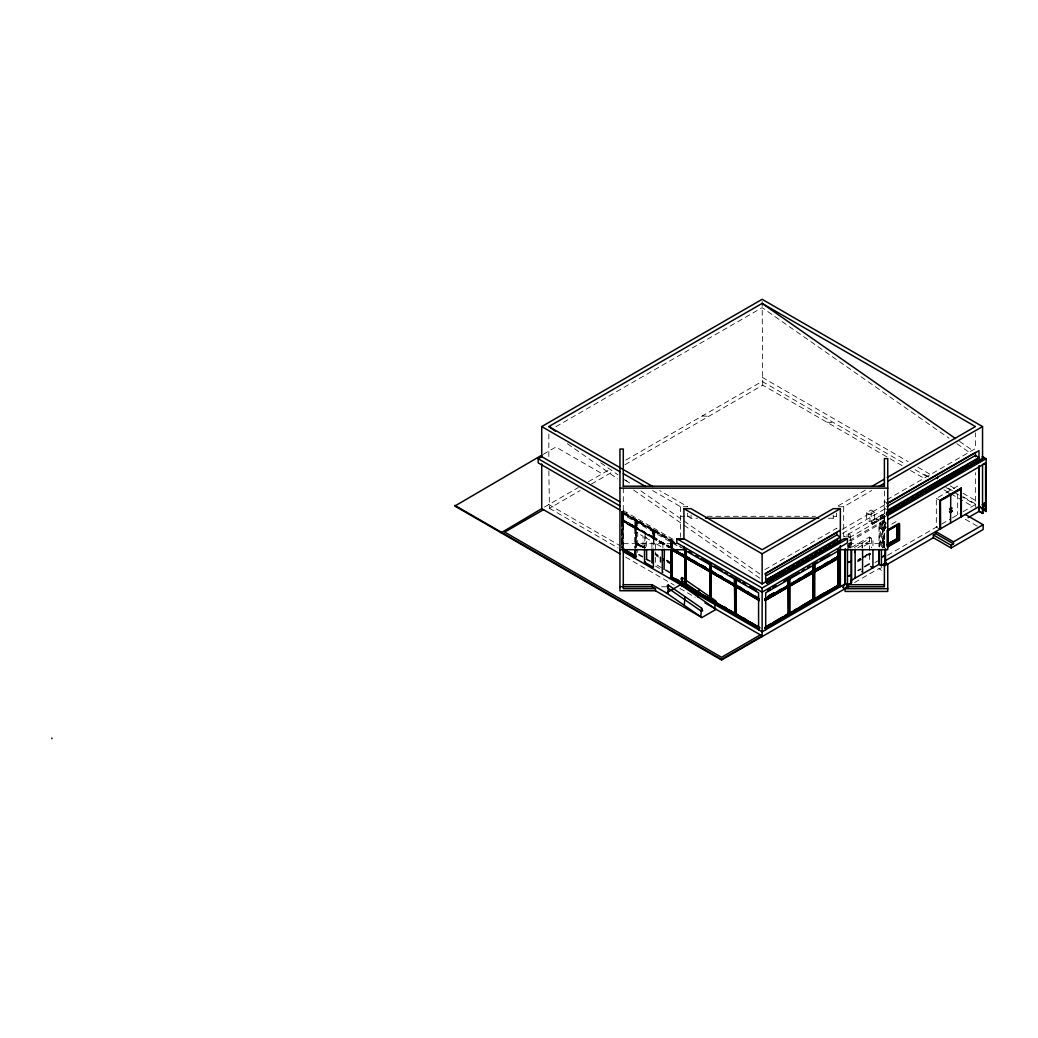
<?xml version="1.0" encoding="UTF-8"?>
<svg xmlns="http://www.w3.org/2000/svg" width="1038" height="1038" viewBox="0 0 1038 1038"><rect width="100%" height="100%" fill="white"/><g stroke="black" fill="none" stroke-linecap="round" stroke-linejoin="round"><path stroke-width="0.75" stroke-dasharray="5 3.75" d="M635.749 547.402L635.827 520.012L622.774 512.577L622.528 521.413M635.567 527.33L634.802 528.485M635.58 521.193L637.371 520.168L636.748 521.413M671.378 546.974L670.353 547.584L670.224 540.149L671.119 539.643L670.613 540.824L672.014 540.162L671.962 548.233M672.507 541.745L672.922 540.681L622.216 511.449M884.285 542.134C878.537 539.059 887.685 542.108 882.378 543.185M882.378 529.497L884.285 528.394L882.196 526.889M879.861 528.173L882.469 529.497L884.285 528.044M896.041 521.66L882.469 529.497L880.276 528.29M642.237 547.519L644.014 546.663M642.717 547.506L644.196 547.117M645.065 547.493L644.222 547.48M655.238 554.344L655.432 553.63L655.238 554.344L658.455 556.173M870.363 554.448L869.481 553.189L870.363 554.448L865.095 557.484M634.906 527.019L634.932 520.531M653.317 536.88L652.694 537.074M637.41 543.237L636.722 544.522L637.41 543.237L645.389 547.766M655.393 554.253L657.988 555.745M634.919 520.687L636.463 521.582M634.906 528.926L637.371 528.368C636.203 527.33 636.904 523.256 636.32 521.154L653.603 530.587M652.681 530.976L654.368 531.767M670.457 541.239L672.624 541.577M653.226 538.398L621.49 520.077L621.528 512.162L635.477 520.22M622.774 512.577L622.203 519.766M636.761 521.115L653.603 530.275L653.486 538.553L668.926 547.428M654.654 538.034L654.848 531.002L654.381 538.359M671.365 546.961L672.663 547.701L672.624 541.265L672.287 548.064M634.75 526.928L634.789 528.666M652.565 537.152L652.461 538.099L654.238 537.074M635.451 527.239L622.099 519.402L635.827 526.772L622.865 519.285M622.541 513.122L621.528 513.044M622.541 521.336L622.372 521.504M636.761 521.336L636.32 521.478M636.761 527.46L635.464 526.668M654.537 537.723L653.123 536.906M622.735 513.006L623.15 511.955L621.36 512.98M652.928 530.444L653.343 529.38L652.565 530.716M654.731 531.482L655.147 530.431L653.356 531.456M882.534 518.39L880.938 517.754L880.899 515.691L880.678 517.975L880.821 516.081M880.977 517.793L882.209 518.546M876.5 518.468L876.215 519.298L878.005 519.714M886.309 516.016L872.439 524.359L871.232 523.671L885.388 515.51L872.997 522.97L872.893 524.151L871.622 523.373L872.932 524.164L871.92 521.141M871.959 523.217L871.79 521.517M876.37 518.831L878.226 520.103L876.513 519.104M885.077 513.239L871.167 521.595L871.219 523.645M555.862 426.722L762.139 307.637L948.94 438.153M543.25 454.333L555.875 447.041L602.17 473.769M544.483 507.076L578.309 487.536M588.429 481.697L610.513 468.955M625.797 460.119L762.139 381.413L905.46 464.155M548.843 470.876L549.439 508.322L580.19 490.559M591.375 484.097L613.743 471.187M624.928 464.739L762.735 385.176L902.139 465.66M621.126 512.084L623.501 510.709L623.501 547.649M622.099 512.227L635.347 519.571L635.451 548.142M626.848 512.642L623.293 514.692L680.578 547.766M621.36 519.104L622.242 518.598M621.126 520.285L623.501 518.922M623.06 520.155L621.36 521.193M635.347 519.571L635.087 548.077M634.802 520.285L635.567 519.117L634.789 520.453M653.252 530.483L635.204 520.531L636.463 519.636L636.385 547.753M635.087 520.765L622.009 512.915M634.802 527.057L635.554 526.616M634.711 527.979L636.463 526.811M635.087 528.978L635.827 528.537M622.216 547.35L622.891 547.701M652.85 530.703L654.238 529.899L654.096 538.19M652.85 531.028L636.009 520.817L636.009 528.121L652.993 537.918L652.837 530.379L652.578 537.321M654.096 531.417L654.264 539.15L655.147 537.892M654.848 531.313L654.238 531.832M652.85 537.476L653.123 530.548M653.123 537.126L637.073 527.499L635.087 528.653L622.009 521.128M653.356 538.618L654.848 537.762L670.898 547.389M670.289 540.798L670.626 547.74M670.626 541.291L671.378 540.85L676.646 544.133L671.56 541.343L671.56 548.051M671.871 540.967L674.739 542.303M671.132 541.719L672.922 540.681L622.164 511.475M865.277 490.157L836.589 506.726L843.699 506.726L871.764 490.52M828.389 518.234L833.242 518.234L836.589 516.301L836.589 513.109M764.902 569.641L836.797 528.147L836.797 531.041M886.997 499.654L975.435 448.585L975.435 432.859M874.71 512.084L869.974 514.809L869.974 521.66L866.419 519.61L866.419 512.759L871.154 510.021L874.71 512.084L874.71 518.922L871.154 516.872L871.154 510.021M842.181 529.38L884.194 505.13M842.584 533.363L886.361 508.088M843.699 506.726L843.699 536.828L884.389 513.33M848.487 537.165L848.487 533.921L850.291 534.959L848.487 535.997L846.684 534.959M884.233 547.428L884.233 515.367L882.43 516.405L880.626 515.367L880.626 547.428M849.318 537.684L884.389 517.43M849.24 540.474L884.389 520.168M884.389 521.543L850.81 540.928L850.81 536.828L843.699 536.828M879.264 546.818L879.264 523.126L881.405 524.359L885.077 522.244L885.077 528.563M849.499 543.056L851.601 541.836L851.601 548.155M885.544 528.563L885.544 522.244L881.405 524.631L879.03 523.269L879.03 546.948M884.389 524.281L886.634 522.983M851.601 547.311L869.377 537.048L872.932 539.098L872.932 547.091M939.883 529.185L936.328 527.135L936.328 498.396L957.659 486.082L961.214 488.132M854.352 547.428L870.856 537.905M857.894 547.792L872.932 539.098M864.057 546.118L869.987 542.705L869.377 542.355M879.9 542.225C880.198 541.628 879.926 542.005 882.469 542.835L884.285 541.732M857.998 559.819L860.593 558.327M865.588 555.434L869.481 553.189M858.154 559.91L860.8 558.288M863.11 556.952L869.688 553.15L869.688 554.058L869.623 553.28M857.998 560.533L860.593 559.041M865.588 556.16L869.481 553.916M857.531 560.961L860.8 559.184M862.461 558.107L870.363 553.539M857.531 561.856L861.475 559.573M874.956 562.557L877.746 560.948M887.516 555.317L940.324 524.826M941.661 524.047L950.99 518.663M952.326 517.897L961.759 512.448M963.134 511.656L975.435 504.559L975.435 472.627M854.65 582.5L879.03 568.422L881.405 570.472L881.405 567.28M879.03 569.109L881.82 567.501M882.378 542.835L879.861 541.862M621.49 519.182L671.119 547.856L671.132 540.681M621.49 521.271L622.19 521.582M653.486 530.639L671.028 540.733L670.769 547.597M652.63 490.585L680.578 506.726L687.688 506.726L659.688 490.559M680.578 516.301L684.846 516.301M687.688 513.109L687.688 516.301L690.919 516.301M707.112 516.301L815.544 516.301M833.358 516.301L836.589 516.301M687.688 516.301L691.036 518.234L697.497 518.234M623.293 543.665L678.982 543.665M848.435 543.665L884.389 543.665M661.621 586.768L666.357 586.768M702.259 415.979L708.798 416.303M826.858 422.194L833.345 422.518M643.028 546.974L643.041 536.205L637.111 532.779L637.721 532.429L637.721 552.45M762.139 377.3L908.146 461.599M917.968 467.269L930.606 474.561M950.25 485.914L955.868 489.158M962.888 493.206L976.927 501.315M928.984 477.052L922.107 473.081L922.107 473.769M948.213 488.145L952.326 490.533M963.316 496.878L977.056 504.805M915.101 469.721L929.127 477.817M945.968 487.536L952.988 491.597M954.389 492.401L958.593 494.828M959.994 495.645L975.681 504.689M910.508 470.486L924.443 478.531M943.957 489.806L949.536 493.024M950.938 493.829L973.242 506.713M946.993 492.233L950.549 494.296M936.328 498.396L939.883 500.446M965.366 519.26L977.666 526.37M887.75 503.326L884.194 501.263L884.194 508.114L887.75 510.164M884.233 515.367L882.43 514.316L882.43 548.025M880.639 517.936L881.911 518.728M885.544 522.244L883.182 520.868L883.182 547.714M885.077 522.244L882.936 521.011L882.936 547.856M866.419 512.759L869.974 514.809M882.196 527.187L884.285 528.446M850.343 547.649L848.254 546.429L850.343 547.999M623.293 479.128L627.756 481.697M623.293 510.592L674.985 540.435M654.77 531.041L671.378 540.539L671.262 547.921M621.36 511.942L674.791 542.796M635.139 527.447L621.788 519.908L621.788 512.616L635.347 520.518M653.784 531.08L670.898 541.032L653.784 531.08L653.784 538.385L670.263 547.895M671.768 541.654L683.186 548.388M622.164 518.65L622.891 518.974M653.512 537.087L636.32 527.602L653.123 537.321M671.288 547.35L654.096 537.866L670.898 547.584M671.781 548.505L621.931 519.83L621.788 512.616M621.36 520.155L668.9 547.597M635.477 528.42L621.49 520.375L621.528 547.908M621.788 548.051L621.788 520.817L635.347 528.822M660.817 546.468L654.887 543.043L655.484 542.692L655.484 550.387M657.988 555.032L655.186 553.501L657.833 555.122M669.458 561.662L666.694 560.144L669.315 561.74M637.462 543.354L645.247 547.843M637.617 543.99L644.092 547.727M666.876 560.883L669.458 562.375M636.722 543.627L644.624 548.181M666.72 560.974L669.977 562.817M636.722 544.522L644.624 549.089M655.821 555.551L658.455 557.069M667.343 562.194L669.977 563.712M661.414 567.669L655.484 564.244L655.484 551.931M548.843 504.559L620.737 546.053M655.484 566.125L659.597 568.5M549.439 508.322L618.194 548.012M625.512 557.03L674.311 585.198M679.877 588.416L695.213 597.278M959.54 441.345L972.788 450.596M956.893 443.706L970.141 452.957M600.691 462.792L617.973 474.859M625.525 480.14L630.403 483.539M640.939 490.909L762.139 575.597M567.384 443.732L617.727 478.907M633.634 490.014L682.654 524.268M683.977 525.189L760.815 578.88M671.56 541.343L671.768 548.142M621.788 520.817L622.009 548.142M975.435 504.559L976.031 508.322M762.735 385.176L762.139 300.903M957.659 494.062L957.659 514.822M884.389 490.987L884.389 547.766M884.155 515.367L884.155 547.428M881.405 524.359L881.405 548.324M871.466 538.255L871.466 547.83M869.377 537.048L869.377 562.596M862.578 548.129L861.968 543.043L861.968 547.83M851.134 541.836L851.134 548.155M850.291 534.959L850.213 547.779M849.24 543.627L849.24 546.792M848.993 543.769L848.993 546.922M848.487 545.145L848.487 548.349M848.435 545.041L848.435 547.766M847.462 544.236L847.462 547.389M833.242 515.043L833.242 518.234M691.036 515.043L691.036 518.234M680.578 506.726L680.578 537.23M672.027 540.266L672.144 547.973M662.893 548.168L662.893 543.38L662.296 546.883M653.927 531.261L654.005 547.83M653.356 530.418L653.408 548.168M651.929 547.493L651.929 541.33L645.999 537.905L646.609 537.567L646.609 546.805M645.117 547.48L645.117 533.117L644.52 547.688M637.073 520.739L636.995 527.551M636.878 521.167L636.878 527.94M636.333 519.714L636.333 547.727M635.58 520.155L635.58 548.22M634.932 528.744L634.906 547.74M623.293 487.795L623.293 547.766M622.774 547.753L622.865 520.739L622.528 548.064M622.372 512.071L622.372 548.298M622.242 511.436L622.19 548.233M548.843 433.988L548.843 458.043"/><path stroke-width="1.5" d="M686.092 585.406L686.092 550.218M686.287 557.445L686.598 556.225L686.092 556.666M711.653 599.38L710.978 599.769L711.614 599.562M711.173 571.808L711.614 570.822M736.5 613.925L735.864 614.133L735.864 577.907M736.046 586.172L736.5 585.185M672.014 550.309L671.132 549.932L671.132 577.621L759.102 628.405L759.206 627.458M759.206 600.496L759.206 598.718M787.375 614.574L787.777 613.99M812.248 600.211L812.248 599.458L813.065 599.808M850.356 575.026L848.448 576.116M850.343 561.389L848.448 562.44M884.285 555.823L882.43 556.874L884.285 555.473M950.561 523.022L950.743 495.061M766.316 580.086L766.109 582.059C767.951 583.758 769.405 580.787 766.887 582.967L765.681 582.253L765.694 573.3L840.352 530.197M766.109 579.866L766.07 581.981L767.367 582.772M766.407 581.89L766.446 579.723M767.212 581.345L767.497 582.603L803.607 562.583L803.399 561.467M772.739 578.594L771.156 577.271M772.428 578.763L770.715 578.075L772.726 578.906M775.464 574.715L775.139 577.011L775.334 575.078M777.28 577.206L775.101 576.972M781.536 573.469L779.72 572.405L781.497 574.079M784.494 569.719L784.469 571.886L785.701 572.587M789.075 567.903L789.049 567.228L788.763 568.071L790.826 568.915L788.737 568.046M793.395 565.074L793.149 566.969L794.719 567.591M793.227 564.88L793.201 567.046L793.525 564.711M799.818 563.582L797.768 562.388L799.857 563.673M801.816 560.105L801.816 562.246L802.984 562.946L801.803 562.22M803.464 562.726L802.244 562.025L802.439 560.04M803.464 562.687L802.192 561.934L802.569 559.69M803.594 562.583L803.62 561.558L839.444 541.641L803.399 561.467M806.811 558.055C807.499 556.472 806.254 558.21 808.602 559.054M808.563 559.028L807.11 557.847M812.793 557.562L811.521 556.77L811.599 554.681M817.581 554.033L815.842 552.359L817.633 553.799M820.292 552.008L820.5 550.036M820.591 551.84L820.63 549.673M821.551 552.722L820.254 551.931M824.873 547.363L826.962 548.881L825.067 547.571M829.323 547.013L829.427 545.002M829.622 546.844C830.348 541.914 828.233 547.675 830.556 547.714L831.191 547.363M830.88 547.558L829.323 546.961M833.929 543.03C834.513 542.368 832.995 542.602 835.681 544.042M835.642 543.717L834.241 542.212M837.938 542.199L837.964 540.071L765.694 580.138L840.352 537.035L836.797 534.985L766.874 575.35M839.742 542.55L839.742 541.525L767.51 581.539M944.58 480.983L943.373 480.283L943.399 478.155L979.548 458.134L979.509 460.262L943.373 480.296L886.504 514.498M944.113 479.919L943.918 478.051M950.211 476.494L950.12 477.143L948.589 475.638M948.382 476.066L950.445 476.676M952.832 475.015L953.169 472.744M955.025 474.885L927.051 491.545L925.805 490.818L927.959 491.078M957.451 471.148L957.711 470.253L957.737 470.928M957.711 470.902L959.501 471.94L957.62 470.642M961.902 467.904L961.863 470.071L962.2 467.736M966.78 465.271L966.482 466.14L968.532 466.931L966.923 465.271M972.126 465.777L970.854 464.985L971.101 463.091M975.759 460.898L977.562 461.936L975.59 460.6M981.027 459.756L944.904 479.4L945.229 480.607L945.203 479.569L981.014 459.717M981.312 460.613L981.312 459.587L945.203 479.543L886.75 514.692M667.797 593.36L668.472 585.173L667.823 584.939L667.071 586.262L668.2 588.248L701.299 611.187L702.635 610.902L701.571 608.112L668.472 585.173M681.719 585.938L682.407 577.738L681.745 577.491L680.993 578.815L682.122 580.813L715.221 603.74L716.557 603.454L715.506 600.665L682.355 577.764M684.276 604.933L685.028 596.642M698.198 597.486L698.95 589.195M700.754 616.494L701.571 608.112M714.715 609.085L715.558 600.794M854.741 552.501L855.156 549.361L855.156 578.101M814.869 563.556L814.415 570.757L838.496 556.848L837.99 549.842M814.869 571.769L814.558 569.823M735.358 583.927L734.463 584.277M789.607 584.913L813.623 571.224L813.623 563.919M789.529 586.042L813.623 572.133L813.623 599.951L789.529 613.86L813.481 599.873M814.545 571.756L838.496 557.769L838.496 585.588L814.415 599.497L838.354 585.497L838.185 549.18M634.919 555.551L634.932 549.271M684.691 555.551L684.704 549.413M684.678 557.666L686.235 558.522M709.564 572.029L711.121 572.885L711.173 572.133M734.463 586.366L736.007 587.249M734.45 613.043L734.216 614.042L735.916 613.056M685.223 556.874L672.04 549.258L759.102 599.679M685.223 585.601L671.301 577.53L671.301 549.997M710.109 571.237L685.482 557.017L684.989 549.686M710.109 599.977L685.482 585.756L685.249 549.829M734.995 585.601L710.368 571.393L710.122 564.205L710.239 600.198M734.995 614.34L710.407 600.107L710.407 571.679L735.008 585.899M845.088 549.18L845.088 583.914L842.713 587.339L845.088 588.702L887.75 588.702M983.596 504.04L984.517 502.755M788.595 586.678L788.737 614.314L765.149 627.938M634.75 555.667L634.685 556.576L635.567 556.07M684.522 555.667L684.561 557.406M684.522 584.394L684.444 585.302L686.157 584.329M709.447 569.992L709.447 571.769M709.408 598.77L709.33 599.679L711.03 598.692M734.333 584.355L734.333 586.133M814.493 598.822L838.263 585.445M711.419 564.438L710.978 564.257M711.653 570.329L711.264 571.198M711.653 599.056L711.264 599.938M759.128 599.198L735.54 585.588L735.683 578.464L736.539 578.568M736.539 613.432L736.15 614.301M894.419 507.971L894.548 507.621M905.331 503.845L903.281 503.015L905.071 503.443M894.25 508.438L895.976 509.424M903.579 502.833L903.358 502.522M912.311 496.93L912.337 497.617L912.739 496.748M930.658 485.901C929.581 487.159 934.719 488.47 930.32 486.692L930.528 486.264M939.377 480.659L941.44 482.125L939.546 480.841M936.068 486.16C933.603 486.238 935.77 480.425 935.095 485.2L936.367 485.979M914.037 498.266L912.285 497.539L912.61 496.748M932.072 487.406L930.346 486.744M927.051 491.545L926.078 488.574M923.132 492.57L921.497 491.688M886.452 512.409L943.412 478.168L943.438 480.257L944.619 480.957M912.298 497.591L914.05 498.564M921.316 492.168L923.067 493.141M908.782 501.497L886.452 514.55L944.891 479.751L908.886 501.237M619.946 501.821L541.732 456.668L541.732 426.566L762.139 299.307L982.545 426.566L982.545 456.668L986.1 458.718L986.1 511.397L982.311 509.476M555.486 431.211L548.843 426.566L762.139 303.42L975.435 426.566L887.192 477.506M884.389 563.958L884.389 586.768L848.435 586.768L721.54 660.025L454.839 506.051L541.836 455.137M619.946 510.021L538.177 462.818L538.177 458.718L541.732 456.668M619.946 553.812L541.732 508.659L501.133 532.779M543.51 509.684L504.689 532.092L721.54 657.288L760.361 634.88M625.667 550.27L623.293 551.645L762.139 631.805L845.321 583.771L847.462 585.004L851.134 582.889L851.134 549.738M634.802 555.784L635.347 555.59M634.166 557.912L636.528 556.55M646.298 559.287L650.164 561.169M644.52 549.271L644.52 562.194L645.117 561.856M671.871 549.893L685.249 557.159M652.526 562.531L651.929 562.881L651.929 549.024M684.574 555.784L685.508 555.239M686.365 556.186L689.362 558.249M685.923 556.77L709.862 570.757L685.781 556.848L685.923 550.192M664.073 569.551L664.372 549.361M662.893 572.107L662.296 572.457L662.296 550.049M669.705 578.438L672.507 576.985M623.293 584.718L652.136 584.718L666.357 592.932L680.578 584.718L716.129 609.345L701.909 617.558L655.484 590.752L619.946 590.752L619.946 449.026L623.293 449.026L623.293 486.446M710.485 569.551L709.81 569.784M709.72 571.432L710.005 598.576M685.781 585.588L685.781 557.769L685.781 585.588L709.862 599.497L709.733 563.868M710.796 571.134L734.748 585.134L710.654 571.224L710.796 564.101L711.614 564.387M710.978 571.03L711.653 570.641M687.052 585.886L686.261 586.353L686.365 584.926M711.134 571.99L711.938 571.523M872.102 486.225L884.389 479.128M679.189 538.761L683.925 539.176L683.925 508.659L762.139 553.812L840.352 508.659L840.352 541.122M878.784 486.472L884.389 483.228M887.75 481.295L982.545 426.566M734.619 584.679L727.82 580.45M734.216 585.302L735.021 584.848M734.606 585.795L734.891 612.939M736.137 584.926L743.195 589.325M710.654 599.951L710.654 572.133L710.654 599.951L734.748 613.86L734.748 578.413M734.891 585.964L710.874 572.444M759.128 599.497L735.28 585.73M735.864 585.406L736.539 585.017M711.938 600.262L711.134 600.717L711.251 599.289M736.02 586.353L736.824 585.886M764.902 574.001L836.797 532.494L836.797 534.985M886.997 503.508L975.435 452.451L975.435 456.668M887.75 503.326L978.99 450.648L978.99 457.486L887.75 510.164M886.997 506.492L975.435 455.435L978.99 457.486M762.139 583.914L765.694 581.864L767.484 582.902L843.946 538.761L847.462 538.761L847.462 542.861L762.139 592.127L676.815 542.861L676.815 538.761L683.925 538.761L762.139 583.914L762.139 553.812M982.195 460.081L982.545 456.668M887.801 513.499L984.037 457.94L982.195 456.863M676.815 538.761L762.139 588.014L847.462 538.761M887.75 515.497L986.1 458.718M887.75 519.61L986.1 462.818M790.035 577.543L784.066 581.319M767.77 590.544L770.546 588.974M773.206 587.404L775.983 585.834M787.738 578.568L788.517 578.594L788.737 585.588L765.149 599.198M821.655 559.443L824.393 557.795M767.77 590.726L770.533 589.156M773.206 587.586L775.957 586.016M791.293 577.141L799.494 572.431M802.153 570.861L804.917 569.304M807.59 567.734L810.354 566.164M817.581 561.986L813.221 564.685L813.143 600.717L812.287 600.172M820.254 560.416L829.803 554.941M838.289 550.231L838.925 549.932L838.925 585.834L765.175 628.405M734.619 613.419L730.531 610.578M735.008 578.568L735.125 614.561L736.539 613.743M768.38 596.097L773.803 592.945M814.039 571.458L812.274 570.757L813.065 571.069M768.457 596.149L773.894 593.009M787.466 585.173L788.413 585.082M812.352 570.809L813.026 570.55M837.913 556.186L837.238 556.433L837.9 556.835M736.824 614.626L736.02 615.08L736.137 613.653M768.782 596.227L774.283 593.074M778.357 590.726L781.082 589.156M797.82 579.489L800.532 577.919M804.606 575.571L811.392 571.653M818.632 567.475L789.023 584.861M824.055 564.335L828.129 561.986M832.204 559.638L834.915 558.068M765.058 598.718L789.944 584.524M765.058 598.887L788.517 585.458M813.403 571.095L789.659 584.77L789.386 577.751M814.545 570.407L838.289 556.731M765.175 599.679L838.925 557.095M765.149 599.821L789.023 586.055L788.997 614.47M787.738 585.017L789.152 585.834L813.909 571.691L813.87 600.107M838.795 557.315L814.155 571.523L814.168 599.977M765.11 600.224L788.737 586.496M765.058 600.496L788.517 586.807M789.386 585.964L813.403 572.444M814.272 571.925L838.289 558.068M765.097 600.496L838.925 558.133L837.225 557.211M888.476 529.445L898.999 523.373L898.999 539.786L887.153 546.624L887.153 530.21L887.983 530.69L898.168 524.8L898.168 539.306L887.983 545.197L887.101 544.678M789.269 586.781L787.453 585.886L787.92 587.041M887.685 530.522L899.596 523.71L899.596 540.123L887.75 546.974M960.877 489.209L940.428 500.809L940.597 528.978L939.883 529.185L939.883 500.446L961.24 488.12L960.877 517.274M939.883 500.446L961.409 488.223M850.343 561.727L848.526 562.427M896.988 538.618L887.386 544.172L897.585 538.969L896.988 524.8L897.585 538.969M887.685 544.34L897.286 538.8L897.286 524.981M887.685 545.015L897.883 539.137L898.999 539.786M858.128 570.407L860.787 569.213M864.641 566.644L869.377 563.906M850.343 575.415L848.526 576.116M788.361 613.056L790.061 614.042L789.983 613.134M837.913 584.926L837.407 584.952M788.27 613.899L789.152 614.561L789.152 578.659L788.997 585.73M812.352 599.536L814.039 600.198L814.039 564.296M766.148 626.511L770.222 624.162M774.205 621.827L782.431 617.104M785.143 615.534L788.14 613.653M793.746 610.578L796.457 609.008M800.532 606.659L812.884 599.38M814.337 598.433L789.023 613.601M819.981 595.423L824.055 593.074M765.058 627.445L788.737 613.73M813.909 599.224L838.925 584.783L838.12 584.329M765.058 627.627L788.504 614.185L788.413 577.907M814.142 599.211L789.659 613.51L789.684 586.133M765.11 627.795L788.595 614.236M850.42 580.839L879.264 564.179L881.405 565.412L885.077 563.297L885.077 549.076M884.558 561.13L979.223 506.466L982.545 508.659M982.311 504.689L985.866 506.739L982.545 504.559L985.866 502.898L985.866 511.526M982.545 504.546L985.866 502.898M933.37 537.736L933.37 534.998L935.744 533.636L953.507 543.886L953.507 541.836L983.142 524.735L983.142 529.523L951.145 547.999L933.37 537.736L884.389 566.008M879.03 550.114L879.03 564.322L881.405 565.684L885.544 563.297L887.75 564.075L887.75 591.439L845.088 591.439L845.088 588.702L847.462 585.276L851.601 582.889L851.601 549.738M454.839 505.363L721.54 659.351L762.139 635.905L704.971 602.909M968.091 517.69L978.99 511.397L982.778 513.317L982.778 504.676M933.37 534.998L951.145 545.261L953.507 543.886M812.495 557.678L811.262 556.952L812.495 557.73M811.56 556.796L811.469 555.045M970.893 465.024L971.231 462.727L971.153 464.816L972.424 465.608M950.133 477.091L948.784 475.378M977.212 462.079L975.811 460.937M781.757 573.897L780.005 572.885M948.421 475.456L948.395 476.118M957.685 473.691L963.238 470.616M771.026 577.258L770.884 577.621M805.008 561.792L807.785 560.248M811.95 557.938L814.726 556.407M818.891 554.097L823.056 551.788M771.065 580.657L773.842 579.113M943.36 480.257L979.509 460.275M765.668 582.253L837.938 542.212M660.402 557.159L660.492 561.999M710.368 564.374L711.056 564.685M735.254 578.737L736.007 579.048M736.02 586.496L736.137 587.184M789.944 586.133L789.983 584.394M623.293 486.199L884.389 486.199M619.946 488.132L887.75 488.132M683.925 508.659L691.036 508.659L762.139 549.712L833.242 508.659L840.352 508.659M705.581 518.234L818.697 518.234M619.946 549.712L683.925 549.712L758.583 592.802L758.583 629.755M884.389 584.718L848.435 584.718L848.435 586.768M619.946 586.652L623.293 586.652M623.293 586.768L652.136 586.768L655.484 588.702L655.484 590.752M655.484 588.702L623.293 588.702L623.293 549.374M686.326 558.444L710.005 571.601L685.482 557.315L685.482 585.756M701.26 558.859L709.447 563.375M813.87 570.485L838.925 556.057L838.12 555.59M961.824 469.993L963.095 470.785M939.637 480.451L939.688 481.165M982.545 507.297L986.1 509.347M978.99 506.609L986.1 510.709M934.875 483.5L934.836 485.46M982.778 513.317L979.223 511.254L979.223 465.932M925.948 488.937L925.818 490.883M965.366 514.472L983.142 524.735M921.627 491.324L921.653 492.012M921.303 492.116L923.106 493.154M961.409 516.963L961.24 488.12M917.008 493.971L916.801 496.268L918.02 497.02L916.801 496.268L916.93 494.36M917.047 496.047L918.332 496.839M908.029 499.421L908.081 501.549L909.301 502.21M907.913 499.784L907.77 501.73M908.821 501.082L909.119 502.327M903.527 502.171L903.579 502.885M898.947 504.844L898.726 507.167L899.959 507.88M898.869 505.234L898.986 506.907M953.507 541.836L935.744 531.573L935.744 533.636M894.211 508.412L896.015 509.45M889.929 510.268L889.657 512.513M889.838 510.657L889.709 512.59M885.375 562.7L887.75 564.075M870.571 566.463L872.932 567.838L872.932 550.283M838.12 549.465L838.925 549.932M837.51 556.277L840.352 557.912M861.968 571.769L862.578 572.12L862.578 549.712M837.238 557.886L838.185 558.431M820.552 551.762L821.824 552.553M845.088 583.914L847.462 585.276L847.462 548.972M813.247 569.953L814.947 570.939M813.87 571.367L814.168 564.218L814.83 571.588M837.51 585.017L840.352 586.652L840.352 545.599M812.248 571.471L814.039 572.509M837.225 585.886L838.016 586.353L838.029 550.309M813.299 572.794L812.352 572.249M548.843 426.566L652.694 486.511M541.732 426.566L619.946 471.719M623.293 473.652L645.649 486.55M784.365 570.083L784.17 572.055L785.39 572.755M788.348 584.264L790.061 585.302M813.247 598.692L814.947 599.679L814.869 598.77M538.177 458.718L619.946 505.921M705.321 560.935L708.033 562.505M689.024 551.619L691.762 553.371M695.836 555.719L698.587 557.289M713.923 566.164L722.124 570.861M724.784 572.431L727.547 574.001M730.22 575.571L732.984 577.141M737.46 579.749L740.211 581.319M742.871 582.694L745.647 584.446M749.657 586.613L756.468 590.726M703.011 565.866L705.736 567.423M719.749 575.519L722.474 577.089M739.212 586.755L741.923 588.325M787.453 614.626L788.257 615.08L788.192 578.698M673.805 549.258L677.944 551.645M682.083 553.864L685.119 555.797M693.436 560.416L696.148 562.168M701.571 565.126L705.645 567.643M712.885 571.653L715.597 573.391M719.671 575.571L722.383 577.31M747.269 591.504L749.994 593.243M755.417 596.214L758.129 597.953M673.493 549.297L759.323 598.848M673.467 549.491L684.989 556.394L673.441 549.725M735.683 585.497L759.167 599.056M759.128 599.821L735.254 586.055L735.254 614.483M684.846 549.504L684.989 585.134L671.56 577.375L671.56 549.556L684.989 557.302M685.781 557.769L709.862 571.679M710.654 572.133L734.748 586.042M759.128 627.938L735.54 614.314L735.54 586.496L759.167 600.314M671.768 549.868L684.833 557.393L684.846 584.355M735.76 586.807L759.349 600.574M638.902 554.668L642.457 556.718M665.566 570.057L670.301 572.794M676.646 579.373L679.397 580.956M723.823 606.607L726.548 608.177M743.286 617.844L745.998 619.414M624.033 549.258L626.796 550.854M629.547 552.45L635.58 556.057M676.555 579.412L680.694 581.981M686.092 585.082L693.436 589.325M696.096 590.869L700.274 593.282M704.296 595.423L710.005 598.9L685.988 585.458M723.745 606.659L726.548 608.45M737.525 614.781L747.269 620.413M749.994 621.983L756.78 625.901M623.721 549.297L635.217 555.81L623.708 549.491M671.132 576.583L759.959 627.912M671.768 577.245L684.989 585.134M710.874 599.821L734.619 613.51M759.505 627.782L735.76 614.198L735.54 586.496M623.708 549.582L635.217 556.394L635.087 549.361M622.294 549.232L635.451 556.874L635.477 549.686M735.28 614.47L759.128 628.237M622.268 549.258L635.58 557.095L635.58 549.777M644.52 562.194L653.408 567.332L653.408 549.764M666.357 592.932L701.909 617.558M762.139 303.42L955.557 438.568M671.56 549.556L671.703 577.297M789.269 585.575L789.269 578.568M789.269 614.314L789.269 585.899M734.748 613.86L734.619 578.231L734.333 584.524M943.399 478.155L943.425 480.244M907.277 499.875L907.329 501.964M985.62 502.768L985.62 462.818L982.545 464.596L982.545 513.447M978.99 466.062L978.99 511.397M951.145 545.261L951.145 547.999M940.065 500.55L940.065 529.289M937.522 477.324L937.522 478.557M887.983 530.69L887.983 545.197M885.544 549.076L885.544 563.297M884.389 486.394L884.389 458.601L887.75 458.601L887.75 549.712L840.352 549.712L765.694 592.802L765.694 629.755M881.405 549.621L881.405 565.684M879.264 549.971L879.264 564.179M845.321 549.05L845.321 583.771M837.51 555.966L837.64 556.679M814.545 562.83L814.571 599.16M814.48 571.484L814.415 599.497M813.299 563.543L813.403 599.821M812.624 570.329L812.754 571.043M812.287 571.445L812.248 572.223M789.659 577.193L789.529 613.86M767.484 581.501L767.484 582.902M762.139 588.014L762.139 636.592M735.54 578.88L735.54 585.588M735.28 578.724L735.254 585.756M721.54 659.351L721.54 660.025M710.978 563.543L710.978 599.769M710.654 563.919L710.654 571.224M710.005 570.16L709.59 563.777M685.781 550.14L685.781 556.848M683.925 546.974L683.925 549.712M672.832 577.634L672.04 578.14L672.144 576.713M671.871 548.843L671.871 577.193M663.386 559.015L663.386 559.91M652.136 584.718L652.136 586.768M646.609 549.881L646.609 559.119M541.732 463.96L541.732 508.659M51.9 738.005L51.9 738.693M949.549 509.022L949.575 508.905M949.536 511.695L950.133 511.254L949.536 511.695M950.549 509.606C951.288 509.489 950.198 508.75 950.549 509.606M950.549 512.279L951.132 511.838L950.549 512.279M950.977 508.075L951.574 507.634L950.977 508.075M950.964 510.748L951.561 510.307L950.964 510.748M951.989 508.659L952.015 508.542M951.976 511.332C953.221 511.669 951.055 510.294 952.106 511.371"/></g></svg>
